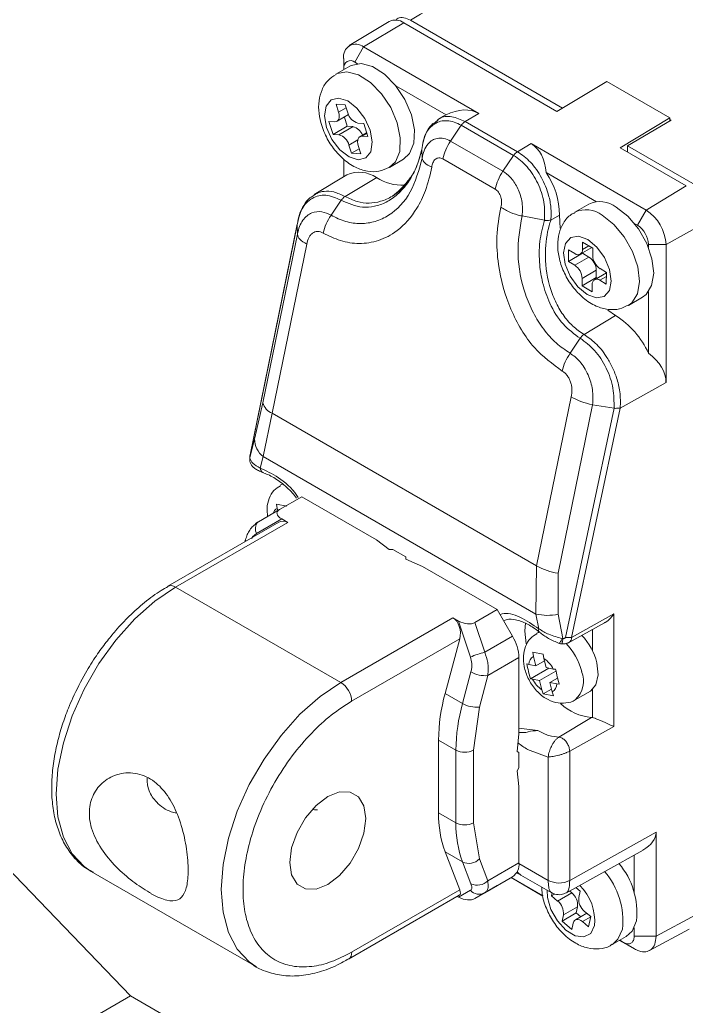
# Model space of a CAD drawing. Header units: millimetres. Extents: x 5 to 415, y -41 to 292.
# Drawn here: x 343.35 to 354.2, y 244.72 to 260.77 of the extents above; entities that cross this region are included whole.
import ezdxf

# ---------------------------------------------------------------- set-up
doc = ezdxf.new("R2010")
doc.units = ezdxf.units.MM

msp = doc.modelspace()

# ---------------------------------------------------------------- linework, layer by layer
at = {"color": 7, "linetype": 'Continuous', "lineweight": 18}
for p, q in [((349.363, 260.743), (348.717, 260.352)), ((349.604, 260.721), (348.95, 260.33)), ((352.096, 259.282), (349.604, 260.721)), ((352.184, 259.335), (349.71, 260.764)), ((348.95, 260.33), (348.808, 260.083)), ((348.95, 260.33), (350.822, 259.25)), ((348.625, 260.143), (348.627, 259.978)), ((348.625, 260.143), (348.625, 259.962)), ((348.808, 260.083), (348.85, 260.058)), ((348.724, 260.019), (348.495, 259.886)), ((348.627, 259.978), (348.627, 259.963)), ((352.909, 259.768), (352.096, 259.282)), ((353.935, 259.176), (352.909, 259.768)), ((349.473, 259.699), (350.292, 259.226)), ((348.651, 259.39), (348.501, 259.4)), ((348.501, 259.4), (348.543, 259.267)), ((348.693, 259.257), (348.651, 259.39)), ((350.602, 259.118), (350.822, 259.25)), ((348.386, 259.12), (348.454, 258.907)), ((348.48, 259.114), (348.386, 259.12)), ((348.517, 259.122), (348.704, 259.23)), ((348.636, 259.19), (348.683, 259.039)), ((348.951, 259.085), (348.857, 259.091)), ((349.018, 258.872), (348.951, 259.085)), ((350.157, 259.141), (350.088, 259.081)), ((350.247, 259.204), (350.152, 259.147)), ((350.247, 259.204), (350.292, 259.226)), ((350.602, 259.118), (351.454, 258.626)), ((353.122, 258.69), (353.935, 259.176)), ((353.952, 259.141), (353.245, 258.722)), ((353.935, 259.176), (353.935, 259.13)), ((353.935, 259.151), (353.952, 259.141)), ((348.683, 259.039), (348.454, 258.907)), ((348.548, 258.901), (348.777, 259.034)), ((348.683, 259.039), (348.777, 259.034)), ((348.999, 258.934), (348.887, 258.87)), ((350.539, 259.057), (350.364, 258.8)), ((350.539, 259.057), (351.391, 258.565)), ((348.454, 258.907), (348.548, 258.901)), ((348.924, 258.878), (349.018, 258.872)), ((350.364, 258.8), (351.216, 258.308)), ((351.454, 258.626), (351.674, 258.758)), ((351.674, 258.758), (353.546, 257.677)), ((348.711, 258.735), (348.753, 258.602)), ((348.878, 258.674), (348.753, 258.602)), ((348.753, 258.602), (348.904, 258.592)), ((348.904, 258.592), (348.862, 258.725)), ((349.897, 258.662), (349.903, 258.518)), ((353.122, 258.69), (354.2, 258.068)), ((353.245, 258.722), (353.245, 258.619)), ((354.306, 258.11), (353.245, 258.722)), ((348.625, 258.505), (348.625, 258.216)), ((348.627, 258.503), (348.627, 258.218)), ((349.369, 258.371), (349.599, 258.504)), ((350.237, 258.509), (351.09, 258.017)), ((351.216, 258.308), (351.391, 258.565)), ((352.739, 257.813), (351.921, 258.286)), ((348.678, 258.249), (348.147, 257.927)), ((348.647, 257.897), (349.162, 258.205)), ((354.2, 258.068), (353.546, 257.677)), ((348.121, 257.902), (348.15, 257.922)), ((348.584, 257.836), (348.419, 257.593)), ((352.613, 257.774), (352.384, 257.641)), ((353.546, 257.677), (353.404, 257.429)), ((351.528, 257.58), (351.891, 257.511)), ((351.995, 257.514), (352.137, 257.593)), ((352.137, 257.593), (352.146, 257.383)), ((354.536, 257.485), (353.871, 257.114)), ((347.102, 253.686), (347.866, 257.43)), ((347.868, 257.445), (347.103, 253.692)), ((347.872, 257.282), (347.866, 257.43)), ((353.404, 257.429), (353.363, 257.454)), ((347.872, 257.282), (347.311, 254.541)), ((352.514, 257.154), (352.512, 257.036)), ((352.679, 257.056), (352.514, 257.154)), ((347.461, 254.37), (348.024, 257.123)), ((352.283, 257.029), (352.281, 256.84)), ((352.386, 256.968), (352.283, 257.029)), ((352.476, 256.958), (352.662, 257.066)), ((352.677, 256.938), (352.679, 257.056)), ((353.871, 257.114), (353.585, 257.116)), ((353.585, 257.116), (353.585, 257.067)), ((353.871, 257.114), (353.871, 254.869)), ((352.511, 256.973), (352.281, 256.84)), ((352.281, 256.84), (352.384, 256.779)), ((352.384, 256.779), (352.614, 256.912)), ((352.511, 256.978), (352.511, 256.973)), ((352.511, 256.973), (352.614, 256.912)), ((352.735, 256.696), (352.506, 256.564)), ((352.735, 256.696), (352.734, 256.578)), ((352.902, 256.661), (352.799, 256.723)), ((352.734, 256.578), (352.504, 256.445)), ((352.506, 256.564), (352.504, 256.445)), ((352.902, 256.656), (352.707, 256.543)), ((352.734, 256.578), (352.75, 256.568)), ((352.796, 256.534), (352.899, 256.472)), ((352.899, 256.472), (352.902, 256.661)), ((352.504, 256.445), (352.669, 256.347)), ((352.669, 256.347), (352.671, 256.465)), ((353.259, 256.126), (353.488, 256.258)), ((353.585, 256.348), (353.585, 255.348)), ((352.921, 256.045), (353.051, 255.96)), ((353.051, 255.96), (352.536, 255.652)), ((352.473, 255.59), (352.308, 255.348)), ((353.871, 254.869), (353.126, 254.454)), ((352.327, 254.638), (351.764, 251.886)), ((347.176, 253.95), (347.311, 254.541)), ((352.675, 254.509), (352.114, 251.768)), ((353.024, 254.453), (352.233, 250.724)), ((353.126, 254.454), (352.335, 250.724)), ((353.024, 254.453), (352.675, 254.509)), ((347.461, 254.37), (347.314, 253.666)), ((351.764, 251.886), (347.461, 254.37)), ((347.176, 253.95), (347.098, 253.645)), ((347.098, 253.645), (347.098, 253.639)), ((347.314, 253.666), (347.266, 253.479)), ((351.752, 251.104), (347.314, 253.666)), ((347.631, 253.219), (347.594, 253.198)), ((347.942, 253.012), (347.58, 252.803)), ((349.16, 252.309), (347.942, 253.012)), ((347.532, 252.893), (347.7, 252.861)), ((347.543, 252.821), (347.532, 252.893)), ((347.552, 252.787), (347.543, 252.821)), ((347.58, 252.803), (347.239, 252.606)), ((347.57, 252.596), (345.766, 251.555)), ((347.714, 252.594), (345.891, 251.542)), ((347.206, 252.412), (347.618, 252.65)), ((347.618, 252.65), (347.714, 252.594)), ((347.029, 252.316), (347.019, 252.278)), ((349.366, 252.155), (349.16, 252.309)), ((349.366, 252.155), (349.427, 252.155)), ((349.427, 252.155), (349.639, 252.032)), ((349.639, 252.032), (349.639, 251.997)), ((349.906, 251.878), (349.639, 251.997)), ((351.124, 251.175), (349.906, 251.878)), ((351.752, 251.104), (351.764, 251.886)), ((352.114, 251.099), (352.114, 251.768)), ((345.764, 251.553), (345.766, 251.555)), ((348.578, 249.991), (345.891, 251.542)), ((350.762, 250.966), (351.124, 251.175)), ((351.124, 251.175), (351.374, 250.742)), ((351.8, 250.862), (351.752, 251.104)), ((352.114, 251.099), (352.193, 250.704)), ((352.335, 250.724), (353.022, 251.107)), ((353.022, 251.107), (353.022, 249.274)), ((348.578, 249.991), (350.401, 251.043)), ((350.496, 250.988), (350.401, 251.043)), ((350.688, 250.402), (350.496, 250.988)), ((350.762, 250.966), (350.921, 250.481)), ((352.27, 250.629), (352.871, 250.959)), ((350.921, 250.481), (351.374, 250.742)), ((351.805, 250.812), (351.766, 250.79)), ((348.755, 249.685), (350.513, 250.7)), ((350.513, 250.7), (350.276, 249.811)), ((352.193, 250.704), (352.181, 250.705)), ((351.704, 250.484), (351.872, 250.452)), ((351.715, 250.413), (351.704, 250.484)), ((351.753, 250.262), (351.715, 250.413)), ((351.872, 250.452), (351.883, 250.381)), ((350.97, 250.101), (351.478, 250.394)), ((351.478, 250.394), (351.478, 249.156)), ((351.605, 250.293), (351.638, 250.284)), ((351.638, 250.284), (351.753, 250.262)), ((351.892, 250.343), (351.753, 250.262)), ((351.883, 250.381), (351.92, 250.231)), ((350.559, 249.648), (350.696, 250.161)), ((350.833, 249.587), (350.97, 250.101)), ((351.962, 250.223), (351.665, 250.051)), ((352.08, 250.175), (351.813, 250.021)), ((351.92, 250.231), (352.035, 250.209)), ((352.035, 250.209), (352.074, 250.204)), ((351.698, 250.043), (351.665, 250.051)), ((351.813, 250.021), (351.698, 250.043)), ((351.85, 249.871), (351.813, 250.021)), ((352.107, 250.062), (351.98, 249.989)), ((352.095, 249.967), (351.98, 249.989)), ((351.98, 249.989), (352.018, 249.839)), ((352.134, 249.962), (352.095, 249.967)), ((350.559, 249.648), (350.276, 249.811)), ((351.873, 249.806), (351.85, 249.871)), ((352.007, 249.883), (351.873, 249.806)), ((352.041, 249.774), (351.873, 249.806)), ((352.018, 249.839), (352.041, 249.774)), ((352.391, 249.707), (352.639, 249.85)), ((350.735, 248.888), (350.833, 249.587)), ((352.658, 249.419), (352.128, 249.1)), ((351.447, 248.866), (351.478, 249.156)), ((351.787, 249.207), (351.478, 249.244)), ((351.478, 249.175), (351.591, 249.174)), ((351.793, 249.203), (351.787, 249.207)), ((353.022, 249.274), (352.303, 248.873)), ((350.169, 249.051), (350.169, 247.869)), ((350.452, 248.888), (350.169, 249.051)), ((350.452, 247.706), (350.452, 248.888)), ((350.735, 247.706), (350.735, 248.888)), ((351.447, 248.866), (351.478, 248.848)), ((351.478, 248.848), (351.478, 248.603)), ((351.952, 248.777), (351.619, 248.899)), ((352.303, 248.873), (352.303, 246.769)), ((351.952, 248.777), (351.952, 246.77)), ((351.478, 248.603), (351.447, 248.55)), ((351.447, 248.55), (351.478, 248.295)), ((351.478, 248.295), (351.478, 247.057)), ((350.452, 247.706), (350.169, 247.869)), ((350.833, 247.12), (350.735, 247.706)), ((342.505, 247.646), (345.157, 244.891)), ((352.303, 246.769), (353.709, 247.552)), ((353.709, 247.552), (353.709, 245.86)), ((350.276, 247.232), (350.513, 246.617)), ((350.276, 247.232), (350.559, 247.069)), ((352.252, 246.569), (353.496, 247.262)), ((350.559, 247.069), (350.696, 246.714)), ((350.97, 246.764), (350.833, 247.12)), ((351.478, 247.057), (350.97, 246.764)), ((353.352, 247.182), (353.352, 246.575)), ((344.517, 246.915), (347.204, 245.364)), ((351.374, 246.828), (350.921, 246.567)), ((351.124, 246.684), (351.374, 246.828)), ((351.866, 246.515), (351.349, 246.814)), ((351.352, 246.816), (351.864, 246.52)), ((351.51, 246.856), (352.004, 246.571)), ((350.513, 246.617), (348.755, 245.602)), ((350.688, 246.608), (350.496, 246.497)), ((351.124, 246.684), (350.762, 246.475)), ((350.762, 246.475), (350.921, 246.567)), ((352.016, 246.565), (352.006, 246.518)), ((352.107, 246.434), (352.337, 246.567)), ((352.301, 246.597), (352.337, 246.567)), ((352.474, 246.592), (352.402, 246.652)), ((352.451, 246.489), (352.474, 246.592)), ((348.703, 245.488), (350.507, 246.529)), ((350.496, 246.497), (350.474, 246.51)), ((352.058, 246.548), (352.006, 246.518)), ((352.006, 246.518), (352.107, 246.434)), ((352.408, 246.239), (352.179, 246.106)), ((352.431, 246.342), (352.201, 246.21)), ((352.431, 246.342), (352.408, 246.239)), ((352.408, 246.239), (352.483, 246.177)), ((352.646, 246.18), (352.545, 246.264)), ((352.201, 246.21), (352.179, 246.106)), ((352.179, 246.106), (352.34, 245.972)), ((352.582, 246.234), (352.395, 246.126)), ((352.51, 246.099), (352.61, 246.015)), ((352.61, 246.015), (352.646, 246.18)), ((353.709, 245.86), (354.356, 246.208)), ((352.34, 245.972), (352.362, 246.075)), ((353.352, 246), (353.352, 245.861)), ((353.6, 245.628), (354.248, 245.976)), ((352.993, 245.724), (353.223, 245.857)), ((353.355, 245.656), (353.115, 245.794)), ((353.118, 245.796), (353.179, 245.761)), ((353.352, 245.861), (353.709, 245.86)), ((353.355, 245.656), (353.253, 245.717)), ((348.706, 245.489), (348.703, 245.488)), ((347.204, 245.364), (347.14, 245.404)), ((345.157, 244.891), (338.793, 241.218)), ((347.95, 243.279), (345.157, 244.891))]:
    msp.add_line(p, q, dxfattribs=at)
at = {"color": 8, "linetype": 'Continuous', "lineweight": 18}
for p, q in [((348.543, 259.267), (348.668, 259.339)), ((349.002, 258.923), (348.924, 258.878)), ((348.853, 258.817), (348.711, 258.735)), ((352.512, 257.036), (352.614, 257.095)), ((352.901, 256.594), (352.796, 256.534)), ((351.765, 250.789), (351.81, 250.808)), ((352.672, 250.85), (352.672, 250.51)), ((352.672, 249.874), (352.672, 249.418)), ((351.477, 247.044), (351.952, 246.77)), ((352.645, 246.177), (352.51, 246.099)), ((353.253, 245.717), (353.179, 245.761))]:
    msp.add_line(p, q, dxfattribs=at)
at = {"color": 7, "linetype": 'Continuous', "lineweight": 18, "flags": 128}
for points in [[(349.599, 258.504), (349.698, 258.596), (349.767, 258.765), (349.777, 258.982), (349.727, 259.227), (349.621, 259.475), (349.47, 259.703), (349.289, 259.887), (349.096, 260.01), (348.909, 260.059), (348.747, 260.031), (348.724, 260.019)], [(348.347, 259.018), (348.435, 258.824), (348.563, 258.657), (348.713, 258.541), (348.861, 258.494), (348.985, 258.524), (349.066, 258.626), (349.091, 258.784), (349.057, 258.974), (348.969, 259.168), (348.841, 259.335), (348.691, 259.451), (348.543, 259.498), (348.42, 259.468), (348.339, 259.366), (348.313, 259.208), (348.347, 259.018)], [(348.48, 259.114), (348.501, 259.116), (348.52, 259.123), (348.534, 259.137), (348.545, 259.156), (348.552, 259.179), (348.553, 259.206), (348.55, 259.236), (348.543, 259.267)], [(348.924, 258.878), (348.903, 258.876), (348.885, 258.869), (348.87, 258.855), (348.859, 258.836), (348.853, 258.813), (348.851, 258.786), (348.854, 258.756), (348.862, 258.725)], [(353.488, 256.258), (353.546, 256.302), (353.636, 256.447), (353.67, 256.648), (353.642, 256.885), (353.557, 257.135), (353.422, 257.373), (353.251, 257.577), (353.06, 257.725)], [(352.597, 257.196), (352.448, 257.251), (352.321, 257.23), (352.234, 257.135), (352.202, 256.982), (352.23, 256.794), (352.312, 256.599), (352.437, 256.428), (352.585, 256.305), (352.735, 256.251), (352.862, 256.272), (352.948, 256.367), (352.98, 256.52), (352.953, 256.708), (352.87, 256.902), (352.746, 257.074), (352.597, 257.196)], [(347.311, 253.404), (347.312, 253.404), (347.324, 253.399)], [(347.239, 252.606), (347.222, 252.593), (347.215, 252.586)], [(351.582, 250.958), (351.573, 250.827), (351.593, 250.617)], [(352.639, 249.85), (352.639, 249.85), (352.73, 249.952), (352.768, 250.113), (352.745, 250.312)], [(348.985, 247.776), (348.955, 247.538), (348.867, 247.288), (348.73, 247.051), (348.558, 246.85), (348.366, 246.705), (348.175, 246.629), (348.003, 246.631), (347.866, 246.71), (347.778, 246.859), (347.748, 247.062), (347.778, 247.3), (347.866, 247.55), (348.003, 247.787), (348.175, 247.988), (348.366, 248.134), (348.558, 248.209), (348.73, 248.207), (348.867, 248.128), (348.955, 247.98), (348.985, 247.776)], [(352.51, 246.099), (352.485, 246.116), (352.461, 246.128), (352.438, 246.134), (352.416, 246.134), (352.397, 246.127), (352.381, 246.115), (352.37, 246.098), (352.362, 246.075)], [(353.223, 245.857), (353.319, 245.944), (353.39, 246.111)]]:
    msp.add_lwpolyline(points, dxfattribs=at)
at = {"color": 8, "linetype": 'Continuous', "lineweight": 18, "flags": 128}
for points in [[(348.497, 259.888), (348.517, 259.898), (348.679, 259.927), (348.866, 259.877), (349.06, 259.754), (349.24, 259.57), (349.391, 259.343), (349.497, 259.094), (349.547, 258.849), (349.537, 258.632), (349.468, 258.463), (349.366, 258.369)], [(352.831, 257.592), (353.021, 257.444), (353.192, 257.241), (353.327, 257.002), (353.412, 256.753), (353.44, 256.515), (353.407, 256.314), (353.316, 256.169), (353.257, 256.125)], [(347.103, 253.692), (347.103, 253.692), (347.102, 253.686)], [(345.891, 251.542), (345.554, 251.313), (345.226, 251.023), (344.919, 250.68), (344.642, 250.296), (344.402, 249.88), (344.207, 249.448), (344.064, 249.01), (343.976, 248.581), (343.947, 248.174), (343.976, 247.802), (344.064, 247.474), (344.207, 247.202), (344.402, 246.994), (344.517, 246.915)], [(345.766, 251.555), (345.766, 251.555), (345.793, 251.565), (345.824, 251.566), (345.857, 251.558), (345.891, 251.542)], [(347.14, 245.404), (347.089, 245.442), (346.894, 245.651), (346.751, 245.923), (346.663, 246.25), (346.634, 246.623), (346.663, 247.03), (346.751, 247.459), (346.894, 247.896), (347.089, 248.329), (347.329, 248.744), (347.606, 249.129), (347.913, 249.472), (348.241, 249.762), (348.578, 249.991)], [(351.45, 246.915), (351.466, 246.893), (351.51, 246.856), (351.51, 246.856)], [(351.938, 246.609), (351.943, 246.493), (351.998, 246.297), (352.103, 246.11), (352.242, 245.96), (352.394, 245.868), (352.535, 245.85), (352.645, 245.908), (352.706, 246.033)], [(353.16, 245.978), (353.089, 245.811), (352.997, 245.726)]]:
    msp.add_lwpolyline(points, dxfattribs=at)
at = {"color": 7, "linetype": 'Continuous', "lineweight": 18}
for centre, radius, start, end in [((349.466, 260.541), 0.227, 52.6431, 116.9972), ((348.823, 260.175), 0.201, 50.7967, 189.214), ((348.738, 259.996), 0.112, 50.7967, 189.214), ((348.914, 259.311), 0.227, 193.5873, 255.3828), ((348.723, 258.82), 0.22, 19.9046, 75.747), ((348.49, 258.681), 0.227, 13.5873, 75.3828), ((348.881, 257.802), 0.49, 55.1289, 114.5113), ((350.896, 257.586), 1.241, 0.3061, 34.2962), ((349.583, 258.86), 0.779, 237.2747, 272.3223), ((352.797, 257.383), 0.431, 52.3574, 115.1621), ((353.165, 257.082), 0.706, 2.6055, 57.3945), ((353.193, 257.098), 0.393, 2.6055, 57.3945), ((352.436, 257.026), 0.0765, 229.2959, 7.6773), ((352.467, 256.686), 0.269, 2.0947, 56.8925), ((352.946, 256.948), 0.269, 182.0947, 236.8925), ((352.237, 256.554), 0.269, 2.0947, 56.8925), ((352.746, 256.476), 0.0765, 49.2959, 187.6773), ((352.287, 254.753), 1.428, 24.6484, 57.6802), ((347.557, 254.606), 0.254, 194.6433, 247.8229), ((347.533, 253.948), 0.357, 179.6706, 232.1791), ((352.271, 252.815), 1.059, 241.3971, 261.4817), ((351.945, 251.953), 0.871, 257.2195, 281.2281), ((350.757, 250.369), 0.721, 1.9565, 31.1437), ((351.734, 250.05), 1.044, 14.4989, 42.6057), ((352.283, 250.981), 0.262, 259.029, 281.4355), ((351.191, 249.298), 1.213, 102.8357, 114.4673), ((351.783, 250.284), 0.145, 117.863, 180.0731), ((351.603, 249.98), 0.489, 27.8638, 55.0679), ((350.933, 250.582), 0.482, 240.573, 274.4412), ((348.371, 249.668), 0.384, 2.6055, 57.3945), ((352.13, 250.271), 0.489, 207.8638, 235.0679), ((351.95, 249.967), 0.145, 297.863, 0.0731), ((353.141, 249.022), 2.972, 164.5964, 179.4278), ((353.424, 248.858), 2.972, 164.5964, 179.4278), ((350.796, 250.068), 0.482, 240.573, 274.4412), ((352.744, 250.289), 0.874, 227.4579, 264.3212), ((352.656, 249.33), 0.0899, 80.1027, 89.1957), ((350.594, 249.161), 0.307, 242.6097, 297.3903), ((351.946, 247.839), 1.777, 179.0429, 199.9698), ((350.594, 247.979), 0.307, 242.6097, 297.3903), ((352.229, 247.676), 1.777, 179.0429, 199.9698), ((350.66, 247.287), 0.241, 245.1196, 315.9168), ((351.227, 247.033), 0.252, 305.698, 5.6204), ((352.175, 246.249), 1.222, 353.5191, 40.5691), ((350.797, 246.932), 0.241, 245.1196, 315.9168), ((352.129, 247.112), 0.385, 242.6565, 296.7662), ((350.83, 246.734), 0.19, 221.6035, 298.6028), ((352.175, 246.367), 0.257, 354.3911, 50.9992), ((351.945, 246.235), 0.257, 354.3911, 50.9992), ((352.707, 246.464), 0.257, 174.3911, 230.9992)]:
    msp.add_arc(centre, radius, start, end, dxfattribs=at)
at = {"color": 8, "linetype": 'Continuous', "lineweight": 18}
for centre, radius, start, end in [((352.567, 257.25), 0.432, 52.3898, 114.8436), ((347.369, 253.491), 0.104, 186.1348, 236.1334), ((347.597, 252.707), 0.126, 115.3243, 163.4871), ((347.372, 252.491), 0.183, 148.7409, 205.3665), ((347.065, 252.31), 0.036, 170.2858, 217.2908), ((351.85, 250.843), 0.0531, 159.6296, 223.3751), ((351.489, 249.908), 1.042, 14.4716, 43.8397), ((352.124, 250.012), 0.405, 311.4271, 22.8107), ((352.337, 250.133), 1.427, 232.1158, 239.8066), ((351.945, 246.116), 1.223, 353.5255, 40.7337), ((351.907, 246.111), 0.803, 354.3718, 45.8983), ((348.629, 245.59), 0.127, 307.3668, 5.4734)]:
    msp.add_arc(centre, radius, start, end, dxfattribs=at)
at = {"color": 7, "linetype": 'Continuous', "lineweight": 18}
for centre, major_axis, ratio, start_param, end_param in [((350.235, 258.221), (0.584, 1.03), 0.582265, 6.278788, 6.987561), ((351.087, 257.729), (0.584, 1.03), 0.582265, 5.570015, 6.278788), ((352.548, 254.876), (1.322, -0.01), 0.582312, 0.004439, 0.673727), ((347.817, 252.709), (0.277, -0.044), 0.427891, 2.6564, 3.982929), ((347.649, 252.353), (-0.02, 0.262), 0.715187, 5.829269, 6.614586), ((350.336, 250.802), (-0.02, 0.262), 0.715187, 4.258473, 5.829269), ((350.599, 251.103), (0.213, -0.081), 0.649455, 4.471399, 5.797929), ((352.995, 247.556), (0.713, -0.005), 0.572321, 5.493418, 6.287473), ((350.336, 246.719), (-0.177, 0.186), 0.349555, 3.057513, 3.842992), ((350.599, 246.612), (0.213, -0.081), 0.649455, 4.471399, 5.797929)]:
    msp.add_ellipse(centre, major_axis=major_axis, ratio=ratio, start_param=start_param, end_param=end_param, dxfattribs=at)
for points, knots in [([(351.743, 261.966), (351.363, 261.742), (350.684, 261.341), (350.008, 260.94), (349.71, 260.764)], [0, 0, 0, 0, 0.5600048, 1, 1, 1, 1]), ([(349.71, 260.764), (349.674, 260.78), (349.603, 260.812), (349.523, 260.812), (349.492, 260.786), (349.484, 260.779)], [0, 0, 0, 0, 0.422991, 0.845983, 1, 1, 1, 1]), ([(348.501, 259.884), (348.455, 259.854), (348.357, 259.792), (348.264, 259.635), (348.216, 259.451), (348.215, 259.253), (348.25, 259.117), (348.267, 259.052)], [0, 0, 0, 0, 0.176327, 0.376892, 0.579116, 0.798577, 1, 1, 1, 1]), ([(349.897, 258.662), (349.913, 258.752), (349.943, 258.933), (350.072, 259.071), (350.2, 259.126), (350.308, 259.135), (350.422, 259.115), (350.5, 259.076), (350.539, 259.057)], [0, 0, 0, 0, 0.249328, 0.498429, 0.623734, 0.74892, 0.874188, 1, 1, 1, 1]), ([(350.077, 259.085), (350.047, 259.052), (349.984, 258.982), (349.925, 258.845), (349.911, 258.739), (349.905, 258.692)], [0, 0, 0, 0, 0.334218, 0.704062, 1, 1, 1, 1]), ([(348.267, 259.052), (348.283, 259.009), (348.326, 258.887), (348.438, 258.696), (348.608, 258.503), (348.803, 258.368), (349.004, 258.301), (349.197, 258.295), (349.309, 258.345), (349.362, 258.369)], [0, 0, 0, 0, 0.090203, 0.253063, 0.41883, 0.591222, 0.738015, 0.874101, 1, 1, 1, 1]), ([(350.364, 258.8), (350.328, 258.817), (350.254, 258.852), (350.152, 258.85), (350.064, 258.817), (349.988, 258.753), (349.928, 258.652), (349.911, 258.56), (349.903, 258.518)], [0, 0, 0, 0, 0.1677364, 0.3521428, 0.4871717, 0.6389737, 0.831837, 1, 1, 1, 1]), ([(348.584, 257.836), (348.7, 257.786), (348.879, 257.709), (349.13, 257.731), (349.324, 257.799), (349.51, 257.927), (349.676, 258.117), (349.815, 258.363), (349.869, 258.561), (349.897, 258.662)], [0, 0, 0, 0, 0.208514, 0.323681, 0.445533, 0.574254, 0.709641, 0.851769, 1, 1, 1, 1]), ([(349.905, 258.696), (349.883, 258.609), (349.839, 258.437), (349.755, 258.254), (349.688, 258.172), (349.671, 258.151)], [0, 0, 0, 0, 0.424003, 0.846958, 1, 1, 1, 1]), ([(351.995, 257.514), (351.998, 257.549), (352.003, 257.607), (352, 257.676), (351.992, 257.774), (351.96, 257.948), (351.853, 258.211), (351.673, 258.47), (351.526, 258.575), (351.454, 258.626)], [0, 0, 0, 0, 0.090046, 0.1488, 0.16561, 0.323005, 0.545075, 0.775892, 1, 1, 1, 1]), ([(349.903, 258.518), (349.849, 258.324), (349.741, 257.936), (349.433, 257.618), (349.142, 257.48), (348.904, 257.447), (348.658, 257.476), (348.498, 257.554), (348.419, 257.593)], [0, 0, 0, 0, 0.24816, 0.498007, 0.623539, 0.749196, 0.875133, 1, 1, 1, 1]), ([(349.903, 258.518), (349.911, 258.492), (349.928, 258.442), (350.015, 258.396), (350.058, 258.374)], [0, 0, 0, 0, 0.50013, 1, 1, 1, 1]), ([(350.058, 258.374), (350.06, 258.387), (350.063, 258.413), (350.075, 258.448), (350.093, 258.48), (350.116, 258.504), (350.144, 258.52), (350.174, 258.527), (350.206, 258.524), (350.226, 258.514), (350.237, 258.509)], [0, 0, 0, 0, 0.11782, 0.242931, 0.371062, 0.499161, 0.624773, 0.752597, 0.87771, 1, 1, 1, 1]), ([(351.391, 258.565), (351.429, 258.54), (351.505, 258.49), (351.612, 258.383), (351.707, 258.256), (351.811, 258.068), (351.901, 257.802), (351.895, 257.608), (351.891, 257.511)], [0, 0, 0, 0, 0.125761, 0.251022, 0.376238, 0.501616, 0.75075, 1, 1, 1, 1]), ([(348.291, 257.303), (348.384, 257.257), (348.577, 257.161), (348.885, 257.119), (349.202, 257.166), (349.534, 257.342), (349.791, 257.635), (349.973, 258.001), (350.029, 258.245), (350.058, 258.374)], [0, 0, 0, 0, 0.121587, 0.252403, 0.39297, 0.543184, 0.741385, 0.863001, 1, 1, 1, 1]), ([(351.528, 257.58), (351.532, 257.621), (351.541, 257.7), (351.526, 257.826), (351.496, 257.943), (351.438, 258.079), (351.346, 258.216), (351.257, 258.279), (351.216, 258.308)], [0, 0, 0, 0, 0.155857, 0.300953, 0.437924, 0.567125, 0.799357, 1, 1, 1, 1]), ([(349.637, 258.107), (349.619, 258.082), (349.555, 257.994), (349.471, 257.939), (349.412, 257.9)], [0, 0, 0, 0, 0.286915, 1, 1, 1, 1]), ([(351.09, 258.017), (351.1, 258.01), (351.12, 257.997), (351.145, 257.966), (351.167, 257.93), (351.183, 257.889), (351.192, 257.845), (351.195, 257.802), (351.192, 257.761), (351.185, 257.737), (351.181, 257.726)], [0, 0, 0, 0, 0.120683, 0.247152, 0.372056, 0.500257, 0.625655, 0.756459, 0.880216, 1, 1, 1, 1]), ([(347.866, 257.43), (347.887, 257.525), (347.93, 257.715), (348.104, 257.885), (348.332, 257.944), (348.5, 257.872), (348.584, 257.836)], [0, 0, 0, 0, 0.249805, 0.4994208, 0.7493558, 1, 1, 1, 1]), ([(348.121, 257.902), (348.106, 257.893), (348.048, 257.859), (347.973, 257.757), (347.901, 257.615), (347.881, 257.503), (347.872, 257.452)], [0, 0, 0, 0, 0.1109579, 0.4242709, 0.7353382, 1, 1, 1, 1]), ([(348.647, 257.897), (348.636, 257.889), (348.613, 257.874), (348.594, 257.848), (348.584, 257.836)], [0, 0, 0, 0, 0.497258, 1, 1, 1, 1]), ([(348.419, 257.593), (348.369, 257.616), (348.261, 257.664), (348.127, 257.645), (348.026, 257.586), (347.958, 257.512), (347.901, 257.412), (347.882, 257.326), (347.872, 257.282)], [0, 0, 0, 0, 0.20459, 0.437673, 0.566426, 0.702382, 0.846176, 1, 1, 1, 1]), ([(351.181, 257.726), (351.154, 257.567), (351.102, 257.268), (351.139, 256.694), (351.317, 256.047), (351.693, 255.415), (352.025, 255.172), (352.183, 255.056)], [0, 0, 0, 0, 0.163289, 0.308663, 0.546329, 0.784423, 1, 1, 1, 1]), ([(351.528, 257.58), (351.52, 257.581), (351.456, 257.595), (351.327, 257.636), (351.231, 257.694), (351.181, 257.726)], [0, 0, 0, 0, 0.057383, 0.500719, 1, 1, 1, 1]), ([(352.39, 257.636), (352.369, 257.626), (352.29, 257.59), (352.195, 257.469), (352.121, 257.297), (352.099, 257.098), (352.128, 256.877), (352.211, 256.645), (352.345, 256.425), (352.521, 256.237), (352.719, 256.109), (352.921, 256.052), (353.106, 256.054), (353.207, 256.105), (353.253, 256.128)], [0, 0, 0, 0, 0.030581, 0.112517, 0.191699, 0.275262, 0.367036, 0.464138, 0.562048, 0.661993, 0.766332, 0.85332, 0.934581, 1, 1, 1, 1]), ([(348.291, 257.303), (348.304, 257.353), (348.331, 257.453), (348.389, 257.546), (348.419, 257.593)], [0, 0, 0, 0, 0.497276, 1, 1, 1, 1]), ([(352.308, 255.348), (352.231, 255.4), (352.077, 255.502), (351.875, 255.731), (351.705, 256.001), (351.534, 256.404), (351.423, 256.966), (351.493, 257.376), (351.528, 257.58)], [0, 0, 0, 0, 0.124992, 0.25075, 0.376332, 0.502046, 0.751878, 1, 1, 1, 1]), ([(351.891, 257.511), (351.862, 257.397), (351.803, 257.166), (351.804, 256.814), (351.86, 256.472), (351.977, 256.134), (352.183, 255.801), (352.377, 255.66), (352.473, 255.59)], [0, 0, 0, 0, 0.165533, 0.335366, 0.46358, 0.624197, 0.813309, 1, 1, 1, 1]), ([(351.995, 257.514), (351.984, 257.511), (351.964, 257.507), (351.932, 257.507), (351.909, 257.508), (351.896, 257.51), (351.891, 257.511)], [0, 0, 0, 0, 0.3750968, 0.6707688, 0.8788018, 1, 1, 1, 1]), ([(352.536, 255.652), (352.473, 255.695), (352.348, 255.78), (352.19, 255.969), (352.062, 256.193), (351.939, 256.53), (351.886, 256.963), (351.936, 257.321), (351.986, 257.485), (351.995, 257.514)], [0, 0, 0, 0, 0.126531, 0.24913, 0.370781, 0.498971, 0.748687, 0.955099, 1, 1, 1, 1]), ([(348.024, 257.123), (348.032, 257.159), (348.045, 257.214), (348.083, 257.269), (348.117, 257.301), (348.157, 257.322), (348.201, 257.329), (348.247, 257.325), (348.276, 257.31), (348.291, 257.303)], [0, 0, 0, 0, 0.245572, 0.373218, 0.499285, 0.625401, 0.751777, 0.877837, 1, 1, 1, 1]), ([(347.872, 257.282), (347.88, 257.255), (347.896, 257.2), (347.982, 257.149), (348.024, 257.123)], [0, 0, 0, 0, 0.500435, 1, 1, 1, 1]), ([(352.473, 255.59), (352.483, 255.603), (352.502, 255.628), (352.525, 255.644), (352.536, 255.652)], [0, 0, 0, 0, 0.502742, 1, 1, 1, 1]), ([(352.473, 255.59), (352.555, 255.531), (352.718, 255.412), (352.908, 255.113), (353.026, 254.774), (353.025, 254.56), (353.024, 254.453)], [0, 0, 0, 0, 0.2502245, 0.5000044, 0.7497637, 1, 1, 1, 1]), ([(352.536, 255.652), (352.598, 255.609), (352.73, 255.519), (352.883, 255.328), (352.995, 255.132), (353.074, 254.937), (353.132, 254.701), (353.128, 254.542), (353.126, 254.454)], [0, 0, 0, 0, 0.180061, 0.378365, 0.505739, 0.63991, 0.801206, 1, 1, 1, 1]), ([(352.308, 255.348), (352.279, 255.301), (352.222, 255.207), (352.196, 255.106), (352.183, 255.056)], [0, 0, 0, 0, 0.502722, 1, 1, 1, 1]), ([(352.675, 254.509), (352.68, 254.59), (352.688, 254.749), (352.623, 254.963), (352.543, 255.114), (352.448, 255.246), (352.363, 255.308), (352.308, 255.348)], [0, 0, 0, 0, 0.256012, 0.50256, 0.638236, 0.766006, 1, 1, 1, 1]), ([(352.183, 255.056), (352.197, 255.047), (352.226, 255.028), (352.263, 254.984), (352.295, 254.933), (352.319, 254.876), (352.335, 254.815), (352.345, 254.732), (352.334, 254.676), (352.327, 254.638)], [0, 0, 0, 0, 0.121784, 0.248137, 0.373872, 0.500587, 0.62603, 0.753831, 1, 1, 1, 1]), ([(352.327, 254.638), (352.378, 254.61), (352.48, 254.554), (352.61, 254.524), (352.675, 254.509)], [0, 0, 0, 0, 0.49864, 1, 1, 1, 1]), ([(353.024, 254.453), (353.033, 254.451), (353.052, 254.449), (353.08, 254.452), (353.102, 254.453), (353.117, 254.452), (353.123, 254.453), (353.126, 254.454)], [0, 0, 0, 0, 0.249886, 0.499926, 0.747959, 0.907794, 1, 1, 1, 1]), ([(347.115, 253.547), (347.11, 253.555), (347.1, 253.573), (347.094, 253.606), (347.097, 253.629), (347.098, 253.639)], [0, 0, 0, 0, 0.284926, 0.660067, 1, 1, 1, 1]), ([(347.102, 253.686), (347.102, 253.684), (347.101, 253.681), (347.1, 253.673), (347.099, 253.663), (347.098, 253.652), (347.098, 253.647), (347.098, 253.645)], [0, 0, 0, 0, 0.105787, 0.213994, 0.459109, 0.727072, 1, 1, 1, 1]), ([(347.098, 253.639), (347.109, 253.61), (347.13, 253.555), (347.222, 253.504), (347.266, 253.479)], [0, 0, 0, 0, 0.529808, 1, 1, 1, 1]), ([(347.113, 253.547), (347.12, 253.534), (347.134, 253.508), (347.178, 253.471), (347.235, 253.436), (347.286, 253.415), (347.311, 253.404)], [0, 0, 0, 0, 0.258838, 0.511134, 0.758148, 1, 1, 1, 1]), ([(347.325, 253.398), (347.355, 253.387), (347.445, 253.353), (347.605, 253.25), (347.757, 253.119), (347.834, 253.018), (347.855, 252.991)], [0, 0, 0, 0, 0.177167, 0.522254, 0.868862, 1, 1, 1, 1]), ([(347.596, 253.191), (347.559, 253.168), (347.477, 253.117), (347.405, 252.984), (347.37, 252.839), (347.382, 252.739), (347.388, 252.692)], [0, 0, 0, 0, 0.2263664, 0.4918665, 0.7643726, 1, 1, 1, 1]), ([(347.215, 252.586), (347.193, 252.57), (347.15, 252.539), (347.097, 252.473), (347.055, 252.397), (347.037, 252.341), (347.029, 252.312)], [0, 0, 0, 0, 0.256905, 0.508931, 0.756481, 1, 1, 1, 1]), ([(347.239, 252.606), (347.219, 252.594), (347.196, 252.581), (347.18, 252.558), (347.179, 252.556)], [0, 0, 0, 0, 0.914365, 1, 1, 1, 1]), ([(345.767, 251.549), (345.73, 251.53), (345.601, 251.46), (345.388, 251.299), (345.139, 251.079), (344.932, 250.858), (344.754, 250.64), (344.587, 250.412), (344.482, 250.239), (344.425, 250.144)], [0, 0, 0, 0, 0.07151, 0.25453, 0.427408, 0.590275, 0.708578, 0.840144, 1, 1, 1, 1]), ([(353.022, 251.107), (353.022, 251.107), (353.007, 251.083), (352.965, 251.031), (352.913, 250.978), (352.874, 250.962), (352.87, 250.961)], [0, 0, 0, 0, 0.010383, 0.386592, 0.932808, 1, 1, 1, 1]), ([(351.229, 250.993), (351.246, 251.001), (351.297, 251.026), (351.423, 251.017), (351.597, 250.957), (351.733, 250.87), (351.802, 250.815), (351.811, 250.807)], [0, 0, 0, 0, 0.139337, 0.408233, 0.696578, 0.959425, 1, 1, 1, 1]), ([(351.768, 250.783), (351.731, 250.76), (351.65, 250.709), (351.576, 250.575), (351.542, 250.418), (351.556, 250.24), (351.622, 250.05), (351.742, 249.866), (351.898, 249.73), (352.071, 249.654), (352.238, 249.649), (352.353, 249.673), (352.393, 249.708), (352.393, 249.709)], [0, 0, 0, 0, 0.075855, 0.164823, 0.256139, 0.355907, 0.467186, 0.583448, 0.706373, 0.810529, 0.906929, 0.999079, 1, 1, 1, 1]), ([(351.8, 250.862), (351.853, 250.831), (351.965, 250.764), (352.106, 250.725), (352.181, 250.705)], [0, 0, 0, 0, 0.470945, 1, 1, 1, 1]), ([(351.808, 250.81), (351.832, 250.792), (351.878, 250.756), (351.987, 250.688), (352.075, 250.651), (352.134, 250.626)], [0, 0, 0, 0, 0.251689, 0.501047, 1, 1, 1, 1]), ([(352.131, 250.627), (352.138, 250.625), (352.152, 250.62), (352.167, 250.618), (352.175, 250.617)], [0, 0, 0, 0, 0.496274, 1, 1, 1, 1]), ([(352.175, 250.617), (352.193, 250.617), (352.227, 250.616), (352.26, 250.629), (352.275, 250.635)], [0, 0, 0, 0, 0.542056, 1, 1, 1, 1]), ([(352.233, 250.724), (352.233, 250.722), (352.232, 250.719), (352.227, 250.713), (352.219, 250.708), (352.206, 250.703), (352.197, 250.704), (352.193, 250.704)], [0, 0, 0, 0, 0.107272, 0.216266, 0.463262, 0.73307, 1, 1, 1, 1]), ([(350.921, 250.481), (350.94, 250.426), (350.969, 250.342), (350.982, 250.211), (350.974, 250.141), (350.97, 250.101)], [0, 0, 0, 0, 0.430059, 0.666913, 1, 1, 1, 1]), ([(350.688, 250.402), (350.697, 250.368), (350.711, 250.31), (350.71, 250.228), (350.701, 250.184), (350.696, 250.161)], [0, 0, 0, 0, 0.427559, 0.711619, 1, 1, 1, 1]), ([(344.425, 250.144), (344.352, 250.01), (344.251, 249.822), (344.13, 249.536), (344.041, 249.291), (343.96, 249.002), (343.902, 248.706), (343.872, 248.406), (343.873, 248.113), (343.909, 247.832), (343.982, 247.569), (344.093, 247.329), (344.249, 247.121), (344.405, 246.973), (344.52, 246.92), (344.556, 246.903)], [0, 0, 0, 0, 0.106175, 0.149193, 0.220062, 0.292764, 0.369907, 0.449497, 0.530873, 0.613631, 0.697545, 0.782658, 0.869411, 0.959084, 1, 1, 1, 1]), ([(348.755, 245.602), (348.644, 245.545), (348.422, 245.431), (348.093, 245.356), (347.779, 245.361), (347.496, 245.463), (347.267, 245.657), (347.104, 245.926), (347.008, 246.25), (346.977, 246.617), (347.008, 247.02), (347.104, 247.455), (347.267, 247.912), (347.496, 248.371), (347.779, 248.799), (348.093, 249.167), (348.422, 249.472), (348.644, 249.614), (348.755, 249.685)], [0, 0, 0, 0, 0.060014, 0.12001, 0.184322, 0.249999, 0.315676, 0.379989, 0.439977, 0.5, 0.559988, 0.620011, 0.684323, 0.75, 0.815677, 0.879989, 0.939969, 1, 1, 1, 1]), ([(352.672, 249.418), (352.684, 249.415), (352.699, 249.412), (352.734, 249.4), (352.775, 249.385), (352.841, 249.356), (352.922, 249.319), (352.983, 249.291), (353.015, 249.277), (353.022, 249.274), (353.022, 249.274)], [0, 0, 0, 0, 0.11544, 0.141145, 0.277216, 0.412411, 0.624676, 0.915152, 0.994966, 1, 1, 1, 1]), ([(351.787, 249.207), (351.733, 249.204), (351.665, 249.201), (351.603, 249.178), (351.591, 249.174)], [0, 0, 0, 0, 0.804617, 1, 1, 1, 1]), ([(352.128, 249.1), (352.075, 249.104), (351.967, 249.114), (351.851, 249.174), (351.793, 249.203)], [0, 0, 0, 0, 0.5, 1, 1, 1, 1]), ([(352.128, 249.1), (352.117, 249.092), (352.093, 249.075), (352.06, 249.04), (352.03, 248.998), (351.998, 248.94), (351.967, 248.861), (351.957, 248.806), (351.952, 248.777)], [0, 0, 0, 0, 0.1230873, 0.248535, 0.3771033, 0.5096528, 0.7350716, 1, 1, 1, 1]), ([(352.182, 249.083), (352.172, 249.088), (352.153, 249.097), (352.136, 249.099), (352.128, 249.1)], [0, 0, 0, 0, 0.5237, 1, 1, 1, 1]), ([(352.182, 249.083), (352.197, 249.072), (352.229, 249.049), (352.269, 248.994), (352.297, 248.931), (352.301, 248.893), (352.303, 248.873)], [0, 0, 0, 0, 0.25, 0.5, 0.75, 1, 1, 1, 1]), ([(352.303, 248.873), (352.29, 248.867), (352.265, 248.854), (352.221, 248.836), (352.174, 248.819), (352.109, 248.801), (352.027, 248.784), (351.978, 248.779), (351.952, 248.777)], [0, 0, 0, 0, 0.119498, 0.23974, 0.361536, 0.485663, 0.730817, 1, 1, 1, 1]), ([(345.465, 246.571), (345.375, 246.627), (345.195, 246.741), (344.912, 246.989), (344.666, 247.283), (344.504, 247.612), (344.469, 247.934), (344.555, 248.207), (344.74, 248.414), (345.005, 248.53), (345.306, 248.52), (345.579, 248.373), (345.791, 248.123), (345.949, 247.797), (346.052, 247.42), (346.1, 247.049), (346.093, 246.749), (346.039, 246.543), (345.932, 246.434), (345.76, 246.43), (345.583, 246.503), (345.478, 246.563), (345.465, 246.571)], [0, 0, 0, 0, 0.0504909, 0.1008712, 0.1540504, 0.209456, 0.2619899, 0.3113938, 0.3615785, 0.4152624, 0.4706129, 0.5223841, 0.5709463, 0.6215781, 0.6762458, 0.7309774, 0.7819261, 0.8311422, 0.8825965, 0.9374894, 0.9919286, 1, 1, 1, 1]), ([(345.902, 247.867), (345.873, 247.873), (345.751, 247.897), (345.586, 248.024), (345.44, 248.216), (345.43, 248.36), (345.426, 248.432)], [0, 0, 0, 0, 0.105438, 0.448175, 0.728242, 1, 1, 1, 1]), ([(348.123, 247.924), (348.14, 247.919), (348.166, 247.913), (348.192, 247.917), (348.2, 247.919)], [0, 0, 0, 0, 0.669466, 1, 1, 1, 1]), ([(351.431, 246.893), (351.444, 246.889), (351.467, 246.881), (351.497, 246.864), (351.51, 246.856)], [0, 0, 0, 0, 0.5337761, 1, 1, 1, 1]), ([(350.921, 246.567), (350.933, 246.576), (350.958, 246.596), (350.983, 246.657), (350.975, 246.724), (350.97, 246.764)], [0, 0, 0, 0, 0.252769, 0.542585, 1, 1, 1, 1]), ([(350.696, 246.714), (350.702, 246.693), (350.713, 246.658), (350.707, 246.624), (350.695, 246.613), (350.688, 246.608)], [0, 0, 0, 0, 0.428724, 0.713281, 1, 1, 1, 1]), ([(350.88, 246.55), (350.902, 246.558), (350.926, 246.567), (350.943, 246.585), (350.944, 246.586)], [0, 0, 0, 0, 0.917731, 1, 1, 1, 1]), ([(351.85, 246.66), (351.85, 246.624), (351.853, 246.511), (351.917, 246.314), (352.034, 246.088), (352.198, 245.888), (352.388, 245.743), (352.588, 245.661), (352.781, 245.65), (352.925, 245.676), (352.984, 245.724), (352.996, 245.733)], [0, 0, 0, 0, 0.064406, 0.199378, 0.336384, 0.475412, 0.619378, 0.7457, 0.861728, 0.973822, 1, 1, 1, 1]), ([(352.005, 246.572), (352.008, 246.57), (352.026, 246.558), (352.063, 246.545), (352.113, 246.536), (352.179, 246.538), (352.223, 246.557), (352.252, 246.569)], [0, 0, 0, 0, 0.052889, 0.250034, 0.447279, 0.64055, 1, 1, 1, 1]), ([(353.179, 245.761), (353.198, 245.752), (353.236, 245.734), (353.288, 245.738), (353.328, 245.766), (353.349, 245.81), (353.351, 245.847), (353.352, 245.861)], [0, 0, 0, 0, 0.212202, 0.423999, 0.641521, 0.855071, 1, 1, 1, 1]), ([(353.709, 245.86), (353.704, 245.815), (353.696, 245.726), (353.633, 245.639), (353.543, 245.6), (353.444, 245.61), (353.38, 245.643), (353.355, 245.656)], [0, 0, 0, 0, 0.219897, 0.434512, 0.649185, 0.86392, 1, 1, 1, 1]), ([(347.129, 245.413), (347.132, 245.41), (347.204, 245.347), (347.38, 245.275), (347.648, 245.21), (347.934, 245.212), (348.228, 245.273), (348.487, 245.367), (348.644, 245.459), (348.703, 245.493)], [0, 0, 0, 0, 0.006729, 0.186403, 0.361305, 0.538437, 0.716341, 0.892633, 1, 1, 1, 1])]:
    msp.add_open_spline(points, degree=3, knots=knots, dxfattribs=at)
at = {"color": 8, "linetype": 'Continuous', "lineweight": 18}
for points, knots in [([(350.602, 259.118), (350.529, 259.149), (350.382, 259.213), (350.224, 259.203), (350.165, 259.149), (350.157, 259.141)], [0, 0, 0, 0, 0.451909, 0.919931, 1, 1, 1, 1]), ([(349.671, 258.151), (349.591, 258.058), (349.461, 257.907), (349.232, 257.812), (349.038, 257.782), (348.84, 257.804), (348.713, 257.866), (348.647, 257.897)], [0, 0, 0, 0, 0.291847, 0.475487, 0.64642, 0.818273, 1, 1, 1, 1]), ([(348.15, 257.922), (348.162, 257.931), (348.207, 257.965), (348.313, 257.987), (348.468, 257.982), (348.585, 257.926), (348.647, 257.897)], [0, 0, 0, 0, 0.090537, 0.350593, 0.657529, 1, 1, 1, 1]), ([(347.266, 253.479), (347.364, 253.434), (347.566, 253.339), (347.79, 253.148), (347.878, 253.012), (347.885, 253.001)], [0, 0, 0, 0, 0.4624735, 0.9555535, 1, 1, 1, 1]), ([(347.126, 252.33), (347.126, 252.331), (347.135, 252.351), (347.162, 252.38), (347.192, 252.401), (347.206, 252.412)], [0, 0, 0, 0, 0.010901, 0.50358, 1, 1, 1, 1]), ([(351.8, 250.862), (351.699, 250.931), (351.496, 251.07), (351.27, 251.134), (351.181, 251.099), (351.17, 251.095)], [0, 0, 0, 0, 0.468042, 0.936085, 1, 1, 1, 1]), ([(352.181, 250.705), (352.177, 250.696), (352.168, 250.676), (352.155, 250.652), (352.144, 250.635), (352.136, 250.626), (352.133, 250.628), (352.133, 250.628)], [0, 0, 0, 0, 0.202689, 0.426372, 0.666622, 0.916102, 1, 1, 1, 1]), ([(352.175, 250.617), (352.175, 250.618), (352.177, 250.619), (352.181, 250.633), (352.185, 250.652), (352.189, 250.676), (352.191, 250.695), (352.193, 250.704)], [0, 0, 0, 0, 0.213797, 0.428333, 0.63364, 0.825107, 1, 1, 1, 1]), ([(352.335, 250.724), (352.333, 250.707), (352.329, 250.681), (352.311, 250.655), (352.294, 250.641), (352.28, 250.636), (352.275, 250.634)], [0, 0, 0, 0, 0.390188, 0.610158, 0.846217, 1, 1, 1, 1]), ([(351.952, 246.77), (351.954, 246.73), (351.958, 246.649), (351.98, 246.589), (351.999, 246.577), (352.005, 246.573)], [0, 0, 0, 0, 0.3951293, 0.8135732, 1, 1, 1, 1]), ([(352.303, 246.769), (352.301, 246.729), (352.298, 246.647), (352.275, 246.586), (352.256, 246.574), (352.25, 246.57)], [0, 0, 0, 0, 0.383766, 0.790181, 1, 1, 1, 1])]:
    msp.add_open_spline(points, degree=3, knots=knots, dxfattribs=at)
at = {"color": 7, "linetype": 'Continuous', "lineweight": 18}
for points in [[(350.539, 259.057), (350.549, 259.069), (350.568, 259.095), (350.59, 259.11), (350.602, 259.118)], [(350.237, 258.509), (350.25, 258.559), (350.277, 258.659), (350.335, 258.753), (350.364, 258.8)], [(351.391, 258.565), (351.4, 258.578), (351.42, 258.603), (351.442, 258.619), (351.454, 258.626)], [(351.09, 258.017), (351.103, 258.067), (351.129, 258.167), (351.187, 258.261), (351.216, 258.308)], [(351.665, 250.051), (351.654, 250.091), (351.632, 250.17), (351.614, 250.252), (351.605, 250.293)], [(352.074, 250.204), (352.083, 250.163), (352.1, 250.081), (352.123, 250.002), (352.134, 249.962)]]:
    msp.add_open_spline(points, degree=3, dxfattribs=at)

doc.saveas('drawing.dxf')
